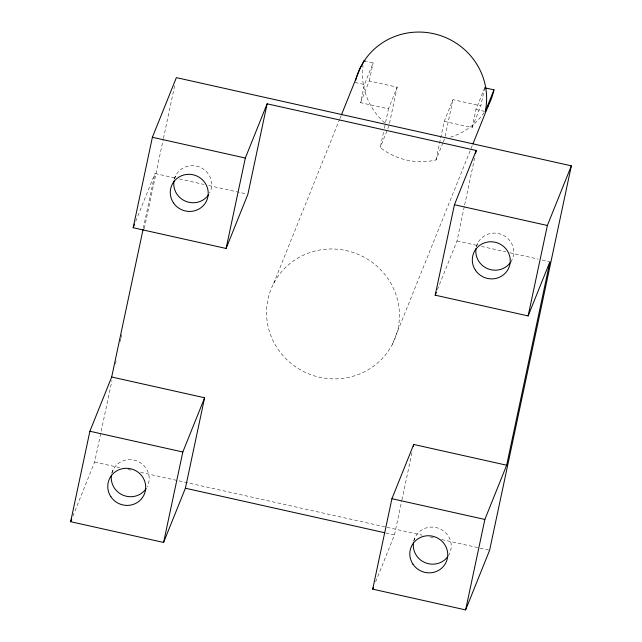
<?xml version="1.0" encoding="UTF-8"?>
<svg xmlns="http://www.w3.org/2000/svg" width="642" height="642" viewBox="0 0 642 642"><rect width="100%" height="100%" fill="white"/><g stroke="black" fill="none" stroke-linecap="round" stroke-linejoin="round"><path stroke-width="0.48" stroke-dasharray="3.21 2.41" d="M143.31 228.295L154.955 173.5L175.499 178.091M72.867 516.192L94.639 462.047L111.941 380.65M115.488 363.982L116.114 361.037M120.279 341.424L120.905 338.478M121.113 337.499L121.739 334.562M144.257 228.648L163.237 139.402M163.445 138.423L174.704 85.466M360.579 102.656L369.302 80.964L397.181 87.192L388.466 108.883L360.579 102.656L364.431 84.567L373.146 62.876L366.646 61.423M369.302 80.964L373.146 62.876M442.916 142.781L436.014 159.954C416.835 164.601 395.665 159.794 380.249 147.5L383.539 132.051M384.357 128.191L385.385 123.368M385.593 122.397L388.466 108.883M397.181 87.192L388.972 125.808L380.249 147.5M436.014 159.954L444.224 121.338L452.947 99.646L480.826 105.874L484.469 88.732M445.147 136.329L452.947 99.646M444.224 121.338L472.103 127.565L475.955 109.469L484.67 87.777M375.65 581.796L394.493 534.914L401.732 500.872M401.94 499.901L412.076 452.249M437.419 289.662L457 240.951L464.439 205.93M464.647 204.959L475.192 155.356M135.743 221.297L154.955 173.5M174.375 178.982L175.772 175.515M111.877 472.953L113.265 469.479M273.636 283.515L339.594 119.436M339.971 118.513L341.087 115.729M443.277 141.874L444.737 138.263M472.103 127.565L480.826 105.874M392.342 344.353A66.712 64.673 21.9 0 0 329.153 249.016A66.712 64.673 21.9 0 0 277.472 348.437A66.712 64.673 21.9 0 0 392.342 344.353L470.722 149.385M471.092 148.454L472.215 145.67M476.412 246.432L477.808 242.957M511.032 262.08L511.73 260.339A19.059 18.482 21.9 0 0 501.474 234.434A19.059 18.482 21.9 0 0 476.404 246.56M413.56 541.27L415.31 536.929M448.525 556.044L449.223 554.311A19.059 18.482 21.9 0 0 438.967 528.398A19.059 18.482 21.9 0 0 413.905 540.532M355.138 82.489L364.431 84.567M475.955 109.469L484.317 111.339M179.415 178.958L203.875 184.423M208.762 185.514L245.934 193.812M457 240.951L477.544 245.533M481.452 246.408L505.912 251.873M509.82 252.747L538.197 259.079M542.105 259.954L548.958 261.479M94.639 462.047L121.033 467.938M127.878 469.471L132.766 470.562M140.582 472.311L385.978 527.106M386.957 527.323L422.155 535.187M429.971 536.929L433.88 537.803M441.704 539.553L489.613 550.25M385.698 532.956L394.493 534.914M174.367 179.118A19.059 18.482 21.9 0 1 199.437 166.984A19.059 18.482 21.9 0 1 209.685 192.897M111.868 473.09A19.059 18.482 21.9 0 1 136.931 460.956A19.059 18.482 21.9 0 1 147.187 486.861M484.148 112.567A66.712 64.673 21.9 0 1 450.684 137.147M384.727 122.895A66.712 64.673 21.9 0 1 363.011 65.701"/><path stroke-width="0.96" d="M111.684 377.014L204.621 397.767L185.394 488.225L163.59 542.45L70.652 521.697L89.888 431.247L111.684 377.014L143.102 229.274M133.159 227.725L152.387 137.276L176.373 77.626L571.348 165.829L489.613 550.25L465.627 609.9L372.697 589.147L391.925 498.698L413.729 444.465L506.658 465.217L549.929 261.703L528.133 315.928L435.196 295.176L454.432 204.726L476.228 150.493L267.128 103.803L245.324 158.028L226.096 248.478L133.159 227.725L134.635 224.05M163.59 542.45L182.826 452L204.621 397.767M267.128 103.803L247.892 194.253L226.096 248.478M413.312 446.407L413.729 444.465M475.61 153.414L476.228 150.493M465.627 609.9L484.862 519.45L506.658 465.217M528.133 315.928L547.361 225.478L571.348 165.829M70.652 521.697L71.76 518.945M341.456 114.806L360.836 66.599M361.679 66.222L363.853 60.797L365.715 61.215M484.67 87.777L493.963 89.856L485.248 111.547A66.712 64.673 21.9 0 0 434.642 33.93A66.712 64.673 21.9 0 0 355.58 80.563M472.961 143.816L488.265 105.745M435.196 295.176L436.303 292.423M372.697 589.147L373.435 587.31M152.387 137.276L245.324 158.028M454.432 204.726L547.361 225.478M89.888 431.247L182.826 452M391.925 498.698L484.862 519.45M185.394 488.225L384.727 532.732M447.683 556.774A19.059 18.482 21.9 0 1 425.092 562.649A19.059 18.482 21.9 0 1 413.504 542.418M510.181 262.803A19.059 18.482 21.9 0 1 487.599 268.677A19.059 18.482 21.9 0 1 476.011 248.446M208.706 194.558A19.059 18.482 21.9 0 1 186.019 201.419A19.059 18.482 21.9 0 1 173.966 180.996M146.199 488.53A19.059 18.482 21.9 0 1 123.521 495.391A19.059 18.482 21.9 0 1 111.467 474.968M493.963 89.856A66.712 64.673 21.9 0 1 487.326 107.487M412.918 564.158A19.059 18.482 21.9 0 0 445.733 562.986A19.059 18.482 21.9 0 0 427.684 535.749A19.059 18.482 21.9 0 0 412.918 564.158M110.873 496.707A19.059 18.482 21.9 0 0 143.696 495.544A19.059 18.482 21.9 0 0 125.639 468.299A19.059 18.482 21.9 0 0 110.873 496.707M475.417 270.186A19.059 18.482 21.9 0 0 508.239 269.022A19.059 18.482 21.9 0 0 490.183 241.777A19.059 18.482 21.9 0 0 475.417 270.186M173.38 202.736A19.059 18.482 21.9 0 0 206.202 201.572A19.059 18.482 21.9 0 0 188.146 174.327A19.059 18.482 21.9 0 0 173.38 202.736"/></g></svg>
